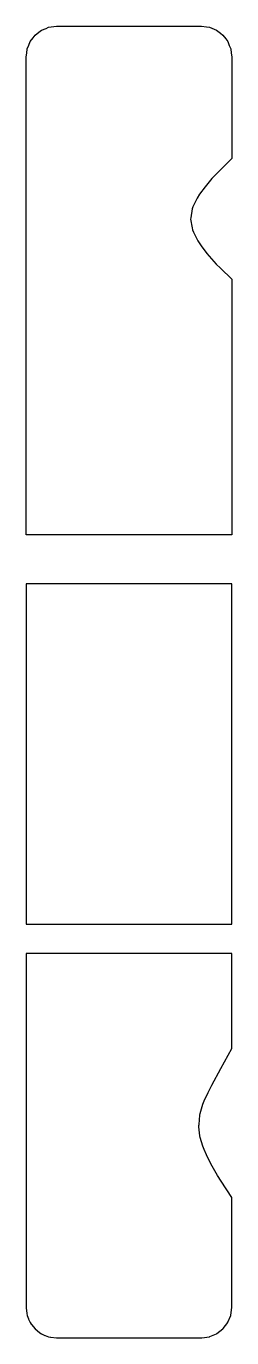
# Model space of a CAD drawing. Header units: metres. Extents: x 2.4 to 16, y -16 to 70.8.
import ezdxf

# ---------------------------------------------------------------- set-up
doc = ezdxf.new("R2010")
doc.units = ezdxf.units.M

msp = doc.modelspace()

# ---------------------------------------------------------------- linework, layer by layer
for p, q in [((2.986, 70.215), (3.239, 70.412)), ((3.239, 70.412), (3.4, 70.537)), ((3.4, 70.537), (3.708, 70.666)), ((3.708, 70.666), (3.882, 70.739)), ((3.882, 70.739), (4.219, 70.784)), ((4.219, 70.784), (4.4, 70.808)), ((4.4, 70.808), (10.674, 70.808)), ((10.674, 70.808), (14, 70.808)), ((14, 70.808), (14.337, 70.763)), ((14.337, 70.763), (14.518, 70.739)), ((14.518, 70.739), (14.826, 70.61)), ((14.826, 70.61), (15, 70.537)), ((15, 70.537), (15.255, 70.339)), ((15.255, 70.339), (15.414, 70.215)), ((2.468, 69.307), (2.573, 69.563)), ((2.573, 69.563), (2.668, 69.795)), ((2.668, 69.795), (2.85, 70.036)), ((2.85, 70.036), (2.986, 70.215)), ((15.414, 70.215), (15.599, 69.971)), ((15.599, 69.971), (15.732, 69.795)), ((15.732, 69.795), (15.839, 69.533)), ((15.839, 69.533), (15.932, 69.307)), ((2.4, 68.779), (2.432, 69.036)), ((2.4, 66.234), (2.4, 68.779)), ((2.432, 69.036), (2.468, 69.307)), ((15.932, 69.307), (15.968, 69.036)), ((15.968, 69.036), (16, 68.779)), ((16, 68.779), (16, 65.604)), ((2.4, 64.062), (2.4, 66.234)), ((16, 65.604), (16, 62.134)), ((2.4, 62.956), (2.4, 64.062)), ((2.4, 62.253), (2.4, 62.956)), ((2.4, 61.658), (2.4, 62.253)), ((2.4, 61.249), (2.4, 61.658)), ((16, 62.061), (14.681, 60.728)), ((16, 62.134), (16, 62.061)), ((2.4, 60.586), (2.4, 61.249)), ((2.4, 60.36), (2.4, 60.586)), ((2.4, 60.18), (2.4, 60.36)), ((2.4, 59.552), (2.4, 60.18)), ((14.235, 60.172), (13.867, 59.699)), ((14.681, 60.728), (14.235, 60.172)), ((2.4, 59.456), (2.4, 59.552)), ((2.4, 58.805), (2.4, 59.456)), ((13.703, 59.419), (13.431, 58.857)), ((13.867, 59.699), (13.703, 59.419)), ((2.4, 58.756), (2.4, 58.805)), ((2.4, 58.711), (2.4, 58.756)), ((2.4, 58.074), (2.4, 58.711)), ((13.383, 58.719), (13.285, 58.128)), ((13.431, 58.857), (13.383, 58.719)), ((2.4, 58.042), (2.4, 58.074)), ((2.4, 57.409), (2.4, 58.042)), ((2.4, 57.367), (2.4, 57.409)), ((2.4, 56.763), (2.4, 57.367)), ((13.285, 58.128), (13.277, 58.036)), ((13.277, 58.036), (13.373, 57.464)), ((13.373, 57.464), (13.395, 57.339)), ((13.395, 57.339), (13.46, 57.187)), ((2.4, 56.261), (2.4, 56.763)), ((13.46, 57.187), (13.747, 56.598)), ((13.747, 56.598), (13.968, 56.267)), ((2.4, 55.901), (2.4, 56.261)), ((2.4, 51.158), (2.4, 55.901)), ((13.968, 56.267), (14.351, 55.771)), ((14.351, 55.771), (14.974, 55.06)), ((14.974, 55.06), (15.245, 54.792)), ((15.245, 54.792), (16, 54.07)), ((16, 54.07), (16, 52.034)), ((16, 54.07), (16, 54.07)), ((16, 52.034), (16, 42.558)), ((2.4, 46.346), (2.4, 51.158)), ((2.4, 42.558), (2.4, 46.346)), ((2.4, 40.102), (2.4, 42.558)), ((16, 42.558), (16, 37.154)), ((2.4, 37.154), (2.4, 40.102)), ((10.887, 37.154), (2.4, 37.154)), ((16, 37.154), (10.887, 37.154)), ((7.513, 33.898), (2.4, 33.898)), ((2.4, 33.898), (2.4, 31.496)), ((16, 33.898), (7.513, 33.898)), ((16, 28.494), (16, 33.898)), ((2.4, 31.496), (2.4, 28.494)), ((2.4, 28.494), (2.4, 27.58)), ((16, 26.97), (16, 28.494)), ((2.4, 27.58), (2.4, 26.97)), ((2.4, 26.97), (2.4, 22.939)), ((16, 19.35), (16, 26.97)), ((2.4, 22.939), (2.4, 18.31)), ((16, 18.31), (16, 19.35)), ((2.4, 18.31), (2.4, 18.227)), ((16, 18.102), (16, 18.31)), ((2.4, 18.227), (2.4, 18.102)), ((2.4, 18.102), (2.4, 14.368)), ((16, 11.382), (16, 18.102)), ((16, 18.102), (16, 18.102)), ((2.4, 14.368), (2.4, 11.382)), ((2.4, 11.382), (5.447, 11.382)), ((5.447, 11.382), (16, 11.382)), ((12.953, 9.442), (2.4, 9.442)), ((2.4, 9.442), (2.4, 4.958)), ((16, 9.442), (12.953, 9.442)), ((16, 3.508), (16, 9.442)), ((2.4, 4.958), (2.4, -0.284)), ((16, 3.138), (16, 3.508)), ((15.277, 1.815), (16, 3.138)), ((14.674, 0.713), (15.277, 1.815)), ((14.183, -0.309), (14.437, 0.234)), ((14.437, 0.234), (14.674, 0.713)), ((2.4, -0.284), (2.4, -0.744)), ((2.4, -0.744), (2.4, -1.319)), ((13.919, -1.151), (14.094, -0.548)), ((14.094, -0.548), (14.183, -0.309)), ((2.4, -1.319), (2.4, -1.952)), ((13.833, -1.877), (13.892, -1.267)), ((13.892, -1.267), (13.919, -1.151)), ((2.4, -1.952), (2.4, -1.983)), ((2.4, -1.983), (2.4, -2.616)), ((13.826, -1.955), (13.833, -1.877)), ((13.83, -2.03), (13.826, -1.955)), ((13.894, -2.633), (13.83, -2.03)), ((2.4, -2.616), (2.4, -2.661)), ((2.4, -2.661), (2.4, -2.71)), ((2.4, -2.71), (2.4, -3.355)), ((2.4, -3.355), (2.4, -3.448)), ((2.4, -3.448), (2.4, -4.068)), ((13.917, -2.746), (13.894, -2.633)), ((14.091, -3.325), (13.917, -2.746)), ((14.166, -3.548), (14.091, -3.325)), ((2.4, -4.068), (2.4, -4.239)), ((2.4, -4.239), (2.4, -4.444)), ((14.326, -3.891), (14.166, -3.548)), ((14.609, -4.486), (14.326, -3.891)), ((2.4, -4.444), (2.4, -5.098)), ((2.4, -5.098), (2.4, -5.458)), ((15.059, -5.267), (14.609, -4.486)), ((2.4, -5.458), (2.4, -5.946)), ((2.4, -5.946), (2.4, -6.647)), ((15.289, -5.64), (15.059, -5.267)), ((16, -6.708), (15.289, -5.64)), ((2.4, -6.647), (2.4, -7.503)), ((16, -8.953), (16, -6.708)), ((2.4, -7.503), (2.4, -8.926)), ((2.4, -8.926), (2.4, -11.948)), ((16, -11.833), (16, -8.953)), ((2.4, -11.948), (2.4, -12.358)), ((16, -12.653), (16, -11.833)), ((2.4, -12.358), (2.4, -12.61)), ((2.4, -12.61), (2.4, -12.759)), ((2.4, -12.759), (2.4, -12.839)), ((2.4, -12.839), (2.4, -13.957)), ((16, -13.008), (16, -12.653)), ((16, -13.045), (16, -13.008)), ((16, -13.225), (16, -13.045)), ((16, -13.318), (16, -13.225)), ((16, -13.225), (16, -13.225)), ((16, -14), (16, -13.318)), ((2.4, -13.957), (2.4, -14)), ((2.4, -14), (2.4, -14.004)), ((2.4, -14.004), (2.402, -14.013)), ((2.402, -14.013), (2.403, -14.025)), ((2.403, -14.025), (2.44, -14.399)), ((2.44, -14.399), (2.468, -14.518)), ((2.468, -14.518), (2.548, -14.754)), ((2.548, -14.754), (2.558, -14.777)), ((15.741, -14.977), (15.932, -14.518)), ((15.932, -14.518), (15.933, -14.51)), ((15.933, -14.51), (16, -14.006)), ((16, -14.006), (16, -14)), ((2.558, -14.777), (2.668, -15)), ((2.668, -15), (2.735, -15.108)), ((2.735, -15.108), (2.751, -15.128)), ((2.751, -15.128), (2.986, -15.414)), ((2.986, -15.414), (3.276, -15.652)), ((15.019, -15.717), (15.414, -15.414)), ((15.414, -15.414), (15.429, -15.395)), ((15.429, -15.395), (15.732, -15)), ((15.732, -15), (15.741, -14.977)), ((3.276, -15.652), (3.296, -15.668)), ((3.296, -15.668), (3.4, -15.732)), ((3.4, -15.732), (3.625, -15.843)), ((3.625, -15.843), (3.649, -15.853)), ((3.649, -15.853), (3.882, -15.932)), ((3.882, -15.932), (4.005, -15.96)), ((4.005, -15.96), (4.018, -15.962)), ((4.018, -15.962), (4.4, -16)), ((4.4, -16), (4.625, -16)), ((4.625, -16), (14, -16)), ((14, -16), (14.008, -15.999)), ((14.008, -15.999), (14.024, -15.997)), ((14.024, -15.997), (14.518, -15.932)), ((14.518, -15.932), (14.54, -15.923)), ((14.54, -15.923), (15, -15.732)), ((15, -15.732), (15.019, -15.717))]:
    msp.add_line(p, q)

doc.saveas('drawing.dxf')
